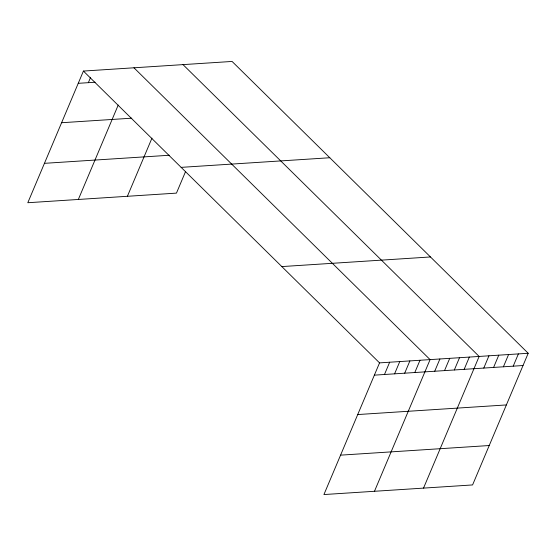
<?xml version="1.0" encoding="UTF-8"?>
<svg xmlns="http://www.w3.org/2000/svg" width="556" height="556" viewBox="0 0 556 556"><rect width="100%" height="100%" fill="white"/><g stroke="black" fill="none" stroke-linecap="round" stroke-linejoin="round"><path stroke-width="0.83" d="M528.2 353.268L379.546 362.88L323.926 494.555L472.579 484.936L528.2 353.268L232.074 61.445L83.421 71.064L27.8 202.731L176.454 193.12L185.412 171.901M88.348 82.67L90.614 77.305M78.34 199.465L118.219 105.063M127.394 196.289L151.955 138.145M384.474 374.494L389.659 362.227M394.586 373.84L399.764 361.574M404.692 373.187L409.876 360.92M414.804 372.534L419.982 360.267M374.473 491.282L430.087 359.614L133.961 67.79M434.722 371.241L439.9 358.981M444.529 370.609L449.714 358.342M454.342 369.969L459.52 357.71M464.156 369.337L469.333 357.077M423.526 488.112L479.147 356.438L183.014 64.621M483.776 368.065L488.953 355.805M493.589 367.433L498.767 355.173M503.395 366.8L508.58 354.533M513.209 366.168L518.387 353.901M78.243 83.324L95.09 82.239M61.598 122.73L131.758 118.192M44.445 163.332L169.385 155.249M181.145 167.363L329.791 157.744M281.829 266.581L430.476 256.962M374.369 375.147L523.022 365.528M357.723 414.554L506.377 404.935M340.571 455.149L489.224 445.53M83.421 71.064L379.546 362.88"/></g></svg>
